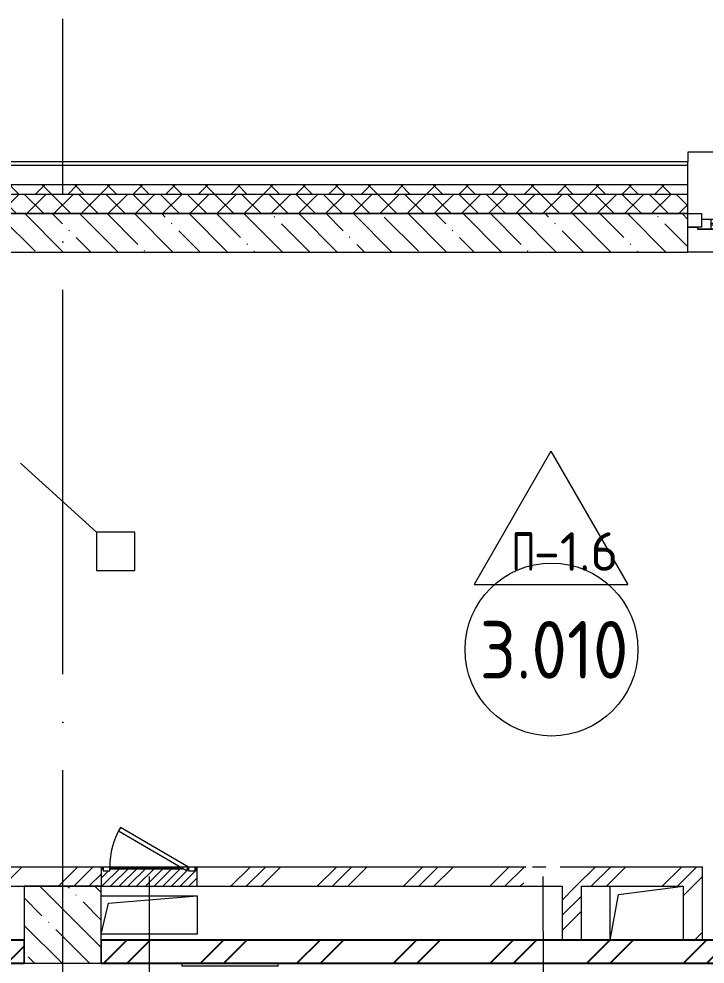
# Model space of a CAD drawing. Header units: millimetres. Extents: x -68946 to 690821, y -552984 to 293768.
# Drawn here: x 14334 to 17906, y -204571 to -199653 of the extents above; entities that cross this region are included whole.
import ezdxf

# ---------------------------------------------------------------- set-up
doc = ezdxf.new("R2010")
doc.units = ezdxf.units.MM
doc.linetypes.add('ADSK_Линия сетки', pattern=[2500, 2000, -250, 0, -250])
doc.layers.get('Defpoints').update_dxf_attribs({"color": 250})
for name, color, linetype, lineweight in [('0) блоки', 250, 'Continuous', 25), ('A-AREA-____-IDEN', 250, 'Continuous', 9), ('A-DETL-GENF-OTLN', 250, 'Continuous', 5), ('A-DOOR-____-IDEN', 250, 'Continuous', 9), ('A-DOOR-____-MCUT', 250, 'Continuous', 5), ('A-DOOR-____-OTLN', 250, 'Continuous', 5), ('A-FLOR-____-IDEN', 250, 'Continuous', 9), ('A-FLOR-____-OTLN', 250, 'Continuous', 9), ('A-GENM-____-MCUT', 250, 'Continuous', 25), ('A-GENM-____-OTLN', 250, 'Continuous', 9), ('A-GLAZ-____-MCUT', 250, 'Continuous', 9), ('A-GLAZ-____-OTLN', 250, 'Continuous', 5), ('A-WALL-____-MCUT', 250, 'Continuous', 13), ('A-WALL-____-PATT', 250, 'Continuous', 13), ('A-WALL-FNSH-MCUT', 250, 'Continuous', 13), ('I-WALL-____-OTLN', 250, 'Continuous', 9), ('S-COLS-____-MCUT', 250, 'Continuous', 25), ('S-COLS-____-OTLN', 250, 'Continuous', 9), ('S-GRID-____-OTLN', 250, 'Continuous', 9)]:
    doc.layers.add(name, color=color, linetype=linetype, lineweight=lineweight)
doc.styles.add('ISOCPEUR_1', font='isocpeur.ttf', dxfattribs={"width": 0.9, "height": 250})
doc.styles.add('ISOCPEUR_2', font='isocpeur.ttf', dxfattribs={"height": 160})
doc.styles.get("Standard").update_dxf_attribs({"font": 'ГОСТ тип А.ttf'})
doc.dimstyles.new('А3', dxfattribs={"dimtxt": 333, "dimasz": 222, "dimexe": 222, "dimexo": 111, "dimgap": 111, "dimtad": 1, "dimtoh": 1, "dimdec": 0, "dimrnd": 0.0015, "dimzin": 0, "dimdsep": 46, "dimtxsty": 'Standard', "dimblk": 'OBLIQUE', "dimcen": 0, "dimclrd": 7, "dimclre": 7, "dimclrt": 7, "dimadec": 0, "dimazin": 0, "dimtfac": 1, "dimtdec": 0, "dimtofl": 0, "dimtmove": 0, "dimatfit": 3, "dimfxl": 1, "dimtolj": 1, "dimtzin": 0, "dimarcsym": 0})
pattern_1 = [(45, (-3188.22, -259241.4), (-224.5064, 224.5064), []), (45, (-3108.85, -259241.4), (0, 449.0128), []), (45, (-3267.6, -259241.4), (0, 449.0128), [])]
pattern_2 = [(135, (-3188.22, -259241.39), (-142.5612, -142.5612), []), (135, (-3045.66, -259241.39), (-142.5612, -142.5612), [252.016, -50.403, 3.353, -47.05])]

# ---------------------------------------------------------------- blocks, each defined once
blk = doc.blocks.new('Окно_СКБ_1Ст1 - 120_Окно_СКБ_1Ст_900_ОК3л-29018700-АР1_Маркировочный план 3 этажа')
at = {"layer": 'A-GLAZ-____-MCUT'}
for p, q in [((-450, -195), (-450, -125)), ((-450, -125), (-380, -125)), ((-380, -125), (-380, -195)), ((380, -195), (380, -125)), ((380, -125), (450, -125)), ((450, -125), (450, -195)), ((-380, -195), (-450, -195)), ((-380, -195), (-400, -195)), ((-400, -195), (-400, -205)), ((380, -155), (-380, -155)), ((-380, -155), (-380, -195)), ((-330, -205), (-330, -155)), ((330, -205), (330, -155)), ((380, -195), (380, -155)), ((450, -195), (380, -195)), ((400, -195), (380, -195)), ((400, -205), (400, -195)), ((-400, -205), (400, -205)), ((400, -205), (-400, -205))]:
    blk.add_line(p, q, dxfattribs=at)
at = {"layer": 'A-GLAZ-____-MCUT', "lineweight": 5}
for p, q in [((-330, -175), (330, -175)), ((330, -185), (-330, -185))]:
    blk.add_line(p, q, dxfattribs=at)
at = {"layer": 'A-GLAZ-____-OTLN'}
for p, q in [((-450, -195), (-400, -195)), ((400, -195), (450, -195))]:
    blk.add_line(p, q, dxfattribs=at)
blk = doc.blocks.new('WNW_Отлив1 - Отлив_металлический 2-28596055-АР1_Маркировочный план 3 этажа')
at = {"layer": 'A-GLAZ-____-OTLN'}
for p, q in [((450, 320), (-450, 320)), ((-450, 320), (-450, 270)), ((450, 270), (450, 320))]:
    blk.add_line(p, q, dxfattribs=at)
blk = doc.blocks.new('HDF-EBP_BASE - HDF-EBP_BASE-28709428-АР1_Маркировочный план 3 этажа')
at = {"layer": 'A-GENM-____-OTLN', "lineweight": 5}
for p, q in [((-254.381, 0), (-254.381, -15.875)), ((247.269, -15.875), (247.269, 0)), ((247.269, -15.875), (-254.381, -15.875))]:
    blk.add_line(p, q, dxfattribs=at)
blk = doc.blocks.new('_Wn_-As_OpeningMEP_floor__Rectangular - _Wn_-As_OpeningMEP_floor__Rectangular-32466865-АР1_Маркировочный план 3 этажа')
at = {"layer": 'A-DETL-GENF-OTLN', "lineweight": 5}
for p, q in [((-146.9, 146.9), (190, 190)), ((-190, -90), (-146.9, 146.9))]:
    blk.add_line(p, q, dxfattribs=at)
blk = doc.blocks.new('_Wn_-As_OpeningMEP_floor__Rectangular - _Wn_-As_OpeningMEP_floor__Rectangular-32466869-АР1_Маркировочный план 3 этажа')
at = {"layer": 'A-DETL-GENF-OTLN', "lineweight": 5}
for p, q in [((-212.3, 112.2), (250, 150)), ((-250, -50), (-212.3, 112.2))]:
    blk.add_line(p, q, dxfattribs=at)
blk = doc.blocks.new('АР_Люк - ЛРС_ВК_500х400_наружный_NCS S 1000-N-V88-АР1_Маркировочный план 3 этажа')
at = {"layer": 'A-DOOR-____-OTLN'}
h = blk.add_hatch(dxfattribs=at)
h.set_pattern_fill('FP_54', color=256, style=0, pattern_type=2)
h.set_pattern_definition([(45, (125, 0), (-22.6274, 22.6274), [])])
h.paths.add_polyline_path([(-125, -50), (375, -50), (375, 50), (365, 50), (365, 30), (330, 30), (330, 41), (340, 43), (330, 43), (330, 50), (320, 32.7), (290, 50), (-80, 50), (-80, 30), (-115, 30), (-115, 50), (-125, 50), (-125, -50)])
h.paths.add_polyline_path([(347.6, 43), (347.3, 44.5), (340, 43)])
at = {"layer": 'A-DETL-GENF-OTLN', "lineweight": 5}
for p, q in [((375, 50), (-125, 50)), ((-125, 50), (-125, -50)), ((375, -50), (375, 50)), ((-125, -50), (375, -50))]:
    blk.add_line(p, q, dxfattribs=at)
at = {"layer": 'A-DOOR-____-MCUT', "lineweight": 5}
for p, q in [((-25.1, 255), (-35.1, 237.7)), ((330, 50), (-25.1, 255)), ((-35.1, 237.7), (320, 32.7)), ((-80, 50), (-115, 50)), ((-115, 50), (-115, 30)), ((-80, 30), (-80, 50)), ((320, 32.7), (330, 50)), ((365, 50), (330, 50)), ((330, 50), (330, 30)), ((365, 30), (365, 50)), ((-115, 30), (-80, 30)), ((330, 30), (365, 30))]:
    blk.add_line(p, q, dxfattribs=at)
blk.add_arc((330, 50), 410, 150, 180, dxfattribs=at)
at = {"layer": 'A-DOOR-____-OTLN'}
blk.add_line((330, 50), (-25.1, 255), dxfattribs=at)
blk = doc.blocks.new('ASML_АР_Отделка Люка - ВО Отделка люков_Грунтовка 0_Шпатлевка 0_Окраска 0_0-42722003-АР1_Маркировочный план 3 этажа')
at = {"layer": 'A-GENM-____-MCUT', "lineweight": 5}
for p, q in [((-240, 3), (-250, 3)), ((-250, 3), (-250, 0)), ((177.1, 3), (-205, 3)), ((205, 3), (201, 3)), ((250, 3), (240, 3)), ((250, 0), (250, 3)), ((-250, 0), (-240, 0)), ((-205, 0), (182.3, 0)), ((199.2, 0), (205, 0)), ((240, 0), (250, 0))]:
    blk.add_line(p, q, dxfattribs=at)
blk = doc.blocks.new('AAR_СКБ_Марка_Помещения_мал - Номер-28977439-АР1_Маркировочный план 3 этажа')
at = {"layer": 'A-AREA-____-IDEN'}
blk.add_circle((-0.028, 0), 3, dxfattribs=at)
blk = doc.blocks.new('AAR_СКБ_Марка_Перекрытия - Марка пола-17325028-АР1_Маркировочный план 3 этажа')
at = {"layer": 'A-FLOR-____-IDEN'}
for p, q in [((0, 6.932), (-4.002, 0)), ((0, 6.932), (4.002, 0)), ((-4.002, 0), (4.002, 0))]:
    blk.add_line(p, q, dxfattribs=at)
blk = doc.blocks.new('_Oblique')
at = {"color": 0, "linetype": 'ByBlock', "lineweight": -2}
blk.add_line((-0.5, -0.5), (0.5, 0.5), dxfattribs=at)
blk = doc.blocks.new('*D5418')
at = {"layer": '0) блоки', "color": 7, "lineweight": -2, "transparency": 16777216}
for p, q in [((10611.8, -204677.4), (10611.8, -205460.8)), ((14361.8, -204677.4), (14361.8, -205460.8)), ((10611.8, -205238.8), (14361.8, -205238.8))]:
    blk.add_line(p, q, dxfattribs=at)
at = {"layer": 'Defpoints', "color": 0, "lineweight": 30, "transparency": 16777216}
for p in [(10611.8, -204566.4), (14361.8, -204566.4), (14361.8, -205238.8)]:
    blk.add_point(p, dxfattribs=at)
at = {"layer": '0) блоки', "color": 7, "lineweight": -2, "transparency": 16777216, "xscale": 222, "yscale": 222, "zscale": 222, "rotation": 180}
blk.add_blockref('_Oblique', (10611.8, -205238.8), dxfattribs=at)
at = {"layer": '0) блоки', "color": 7, "lineweight": -2, "transparency": 16777216, "xscale": 222, "yscale": 222, "zscale": 222}
blk.add_blockref('_Oblique', (14361.8, -205238.8), dxfattribs=at)
at = {"layer": '0) блоки', "color": 7, "transparency": 16777216, "insert": (12486.8, -204961.3), "char_height": 333, "attachment_point": 5}
blk.add_mtext('\\A1;3750', dxfattribs=at)
blk = doc.blocks.new('*D5420')
at = {"layer": '0) блоки', "color": 7, "lineweight": -2, "transparency": 16777216}
for p, q in [((14761.8, -204677.4), (14761.8, -205490.8)), ((19211.8, -204687.7), (19211.8, -205490.8)), ((14761.8, -205268.8), (19211.8, -205268.8))]:
    blk.add_line(p, q, dxfattribs=at)
at = {"layer": 'Defpoints', "color": 0, "lineweight": 30, "transparency": 16777216}
for p in [(14761.8, -204566.4), (19211.8, -204576.7), (19211.8, -205268.8)]:
    blk.add_point(p, dxfattribs=at)
at = {"layer": '0) блоки', "color": 7, "lineweight": -2, "transparency": 16777216, "xscale": 222, "yscale": 222, "zscale": 222, "rotation": 180}
blk.add_blockref('_Oblique', (14761.8, -205268.8), dxfattribs=at)
at = {"layer": '0) блоки', "color": 7, "lineweight": -2, "transparency": 16777216, "xscale": 222, "yscale": 222, "zscale": 222}
blk.add_blockref('_Oblique', (19211.8, -205268.8), dxfattribs=at)
at = {"layer": '0) блоки', "color": 7, "transparency": 16777216, "insert": (16986.8, -204991.3), "char_height": 333, "attachment_point": 5}
blk.add_mtext('\\A1;4450', dxfattribs=at)

msp = doc.modelspace()

# ---------------------------------------------------------------- hatches: boundary and pattern name
at = {"layer": '0) блоки'}
h = msp.add_hatch(dxfattribs=at)
h.set_pattern_fill('FP_2', color=256, style=0, pattern_type=2)
h.set_pattern_definition([(45, (-3188.22, -259241.4), (-251.4472, 251.4472), []), (45, (-3188.22, -258860.4), (-251.4472, 251.4472), [])])
h.paths.add_polyline_path([(10621.0595, -204566.3886), (12571.7763, -204566.3886), (12571.7763, -204446.3886), (10611.8141, -204446.3886), (10611.8141, -204566.3886)])
h.paths.add_polyline_path([(19091.7763, -204566.3886), (19091.7763, -204446.3886), (14761.7544, -204446.3886), (14761.7544, -204566.3886), (19085.1811, -204566.3886)])
h.paths.add_polyline_path([(12601.7763, -204566.3886), (14361.7544, -204566.3886), (14361.7544, -204446.3886), (12571.7763, -204446.4477), (12571.7763, -204566.3886)])
at = {"layer": 'A-WALL-____-PATT', "lineweight": 15, "true_color": 0x000000}
h = msp.add_hatch(dxfattribs=at)
h.set_pattern_fill('FP_16', color=18, style=0, pattern_type=2)
h.set_pattern_definition([(135, (-3188.22, -259241.39), (-84.85281, -84.85281), []), (225, (-3188.22, -259241.39), (84.85281, -84.85281), [])])
h.paths.add_polyline_path([(59832.0058, -200566.3892), (66071.7763, -200566.3892), (66071.7763, -200516.3892), (59832.0058, -200516.3892)])
h.paths.add_polyline_path([(58281.5715, -200566.3892), (58632.0058, -200566.3892), (58632.0058, -200516.3892), (57981.7763, -200516.3892), (57981.7763, -200566.3892), (58109.3968, -200566.3892)])
h.paths.add_polyline_path([(56379.2388, -200566.3892), (57081.7763, -200566.3892), (57081.7763, -200516.3892), (49662.0053, -200516.3892), (49662.0053, -200566.3892), (54072.3616, -200566.3892)])
h.paths.add_polyline_path([(47762.0053, -200566.3892), (48412.0053, -200566.3892), (48412.0053, -200516.3892), (47762.0053, -200516.3892)])
h.paths.add_polyline_path([(46461.7544, -200566.3892), (46862.0053, -200566.3892), (46862.0053, -200516.3892), (45362.0053, -200516.3892), (45362.0053, -200566.3892), (46361.3368, -200566.3892)])
h.paths.add_polyline_path([(42537.9752, -200566.3892), (42562.0053, -200566.3892), (42562.0053, -200516.3892), (41012.0053, -200516.3892), (41012.0053, -200566.3892), (42161.7544, -200566.3892)])
h.paths.add_polyline_path([(37361.5805, -200566.3892), (38212.0053, -200566.3892), (38212.0053, -200516.3892), (36662.0053, -200516.3892), (36662.0053, -200566.3892)])
h.paths.add_polyline_path([(33310.4662, -200566.3892), (33861.7763, -200566.3892), (33861.7763, -200516.3892), (32312.0053, -200516.3892), (32312.0053, -200566.3892), (33161.7544, -200566.3892)])
h.paths.add_polyline_path([(34761.7763, -200566.3892), (35412.0053, -200566.3892), (35412.0053, -200516.3892), (34761.7763, -200516.3892)])
h.paths.add_polyline_path([(28696.7116, -200566.3892), (29512.0053, -200566.3892), (29512.0053, -200516.3892), (27961.7763, -200516.3892), (27961.7763, -200566.3892), (28636.7763, -200566.3892)])
h.paths.add_polyline_path([(23686.7763, -200566.3892), (25161.7763, -200566.3892), (25161.7763, -200516.3892), (20706.7763, -200516.3892), (20706.7763, -200566.3892), (21936.7763, -200566.3892)])
h.paths.add_polyline_path([(19456.7763, -200566.3892), (19456.7763, -200516.3892), (18716.7544, -200516.3892), (18716.7544, -200566.3892), (18892.4832, -200566.3892)])
h.paths.add_polyline_path([(11395.1321, -200566.3892), (17816.7544, -200566.3892), (17816.7544, -200516.3892), (9561.7544, -200516.3892), (9561.7544, -200566.3892), (10818.4128, -200566.3892)])
h.paths.add_polyline_path([(6661.7983, -200566.3892), (6761.7544, -200566.3892), (6761.7544, -200516.3892), (5561.7544, -200516.3892), (5561.7544, -200566.3892), (6541.7983, -200566.3892)])
h.paths.add_polyline_path([(2486.8039, -200566.3892), (4361.7544, -200566.3892), (4361.7544, -200516.3892), (-3538.2456, -200516.3892), (-3538.2456, -200566.3892), (2461.8039, -200566.3892)])
h = msp.add_hatch(dxfattribs=at)
h.set_pattern_fill('FP_17', color=18, style=0, pattern_type=2)
h.set_pattern_definition([(45, (-3188.22, -259241.39), (-70.71068, 70.71068), []), (135, (-3188.22, -259241.39), (-70.71068, -70.71068), [])])
h.paths.add_polyline_path([(17162.3253, -200666.3892), (17816.7544, -200666.3283), (17816.7544, -200566.3892), (9561.7544, -200566.3892), (9561.7544, -200666.3892), (14855.448, -200666.3892)])
h.paths.add_polyline_path([(63299.8706, -200666.3892), (66001.7763, -200666.3283), (66001.7763, -200599.7225), (66071.7763, -200566.3892), (59832.0058, -200566.3892), (59832.0058, -200666.3892), (60561.7544, -200666.3892)])
h.paths.add_polyline_path([(58632.0058, -200666.3892), (58632.0058, -200566.3892), (57981.7763, -200566.3892), (57981.7763, -200666.3892), (58109.3968, -200666.3892)])
h.paths.add_polyline_path([(50291.7763, -200666.3892), (57081.7763, -200666.3283), (57081.7763, -200566.3892), (49662.0053, -200566.3892), (49662.0053, -200666.3892)])
h.paths.add_polyline_path([(46862.0053, -200666.3892), (46862.0053, -200566.3892), (45362.0053, -200566.3892), (45362.0053, -200666.3892), (46861.7544, -200666.388)])
h.paths.add_polyline_path([(48412.0053, -200666.3892), (48412.0053, -200566.3892), (47762.0053, -200566.3892), (47762.0053, -200666.3892)])
h.paths.add_polyline_path([(42562.0053, -200666.3892), (42562.0053, -200566.3892), (41012.0053, -200566.3892), (41012.0053, -200666.3892), (42561.7544, -200666.388)])
h.paths.add_polyline_path([(37561.5805, -200666.3892), (38212.0053, -200666.3283), (38212.0053, -200566.3892), (36662.0053, -200566.3892), (36662.0053, -200666.3892), (37475.0852, -200666.3892)])
h.paths.add_polyline_path([(33861.7763, -200666.3892), (33861.7763, -200566.3892), (32312.0053, -200566.3892), (32312.0053, -200666.3892), (33310.4662, -200666.3892)])
h.paths.add_polyline_path([(35412.0053, -200666.3892), (35412.0053, -200566.3892), (34761.7763, -200566.3892), (34761.7763, -200666.3892)])
h.paths.add_polyline_path([(29446.7763, -200666.3892), (29512.0053, -200666.3283), (29512.0053, -200566.3892), (27961.7763, -200566.3892), (27961.7763, -200666.3892), (28696.7116, -200666.3892)])
h.paths.add_polyline_path([(23886.7763, -200666.3892), (25161.7763, -200666.3283), (25161.7763, -200566.3892), (20706.7763, -200566.3892), (20706.7763, -200666.3892), (23886.7577, -200666.3886)])
h.paths.add_polyline_path([(18716.7544, -200666.3892), (19456.7763, -200666.3283), (19456.7763, -200566.3892), (18716.7544, -200566.3892), (18716.7544, -200666.3283)])
h.paths.add_polyline_path([(6761.7544, -200666.3892), (6761.7544, -200566.3892), (5561.7544, -200566.3892), (5561.7544, -200666.3892), (6661.7983, -200666.3892)])
h.paths.add_polyline_path([(2461.8039, -200666.3892), (4361.7544, -200666.3892), (4361.7544, -200566.3892), (-3488.2456, -200566.3892), (-3488.2456, -200666.3892), (-1292.6929, -200666.3892)])
h = msp.add_hatch(dxfattribs=at)
h.set_pattern_fill('FP_24', color=18, style=0, pattern_type=2)
h.set_pattern_definition(pattern_2)
h.paths.add_polyline_path([(18805.3409, -200866.3892), (19456.7763, -200866.2161), (19456.7763, -200666.3892), (18716.7544, -200666.3892), (18716.7566, -200866.3886)])
h.paths.add_polyline_path([(12427.8937, -200866.3892), (17816.7544, -200866.1492), (17816.7544, -200666.3892), (10611.7763, -200666.3892), (10611.7763, -200866.3886), (11971.8514, -200866.3892)])
h = msp.add_hatch(dxfattribs=at)
h.set_pattern_fill('FP_9', color=18, style=0, pattern_type=2)
h.set_pattern_definition(pattern_1)
h.paths.add_polyline_path([(17739.0446, -204166.3886), (17891.7763, -204166.3886), (17891.7763, -204066.3886), (17161.7763, -204066.3886), (17162.3253, -204166.3886), (17411.7763, -204166.3886)])
h.paths.add_polyline_path([(13051.8127, -204166.3886), (14761.776, -204166.3886), (14761.776, -204066.3886), (12731.8153, -204066.3886), (12731.8153, -204166.3886), (13031.7763, -204166.3886)])
h.paths.add_polyline_path([(16961.7763, -204166.3886), (16961.7763, -204066.3886), (15261.7763, -204066.3886), (15261.7763, -204166.3886), (16008.8867, -204166.3886)])
h = msp.add_hatch(dxfattribs=at)
h.set_pattern_fill('FP_9', color=18, style=0, pattern_type=2)
h.set_pattern_definition(pattern_1)
h.paths.add_polyline_path([(17161.7763, -204446.3886), (17261.7763, -204446.3886), (17261.7763, -204166.3886), (17161.7763, -204166.3886), (17161.7763, -204442.9001)])
h = msp.add_hatch(dxfattribs=at)
h.set_pattern_fill('FP_9', color=18, style=0, pattern_type=2)
h.set_pattern_definition(pattern_1)
h.paths.add_polyline_path([(17891.7763, -204446.3886), (17891.7763, -204166.3886), (17791.7763, -204166.3886), (17791.7763, -204446.3886)])
at = {"layer": 'S-COLS-____-OTLN', "lineweight": 5, "true_color": 0x000000}
h = msp.add_hatch(dxfattribs=at)
h.set_pattern_fill('FP_24', color=18, style=0, pattern_type=2)
h.set_pattern_definition(pattern_2)
h.paths.add_polyline_path([(14761.7544, -204566.3886), (14761.0681, -204166.3886), (14361.7544, -204166.4477), (14361.7544, -204566.3886), (14605.9305, -204566.3886)])

# ---------------------------------------------------------------- linework, layer by layer
at = {"layer": '0) блоки'}
for p, q in [((14361.7544, -204446.3886), (12601.7763, -204446.3886)), ((18788.7763, -204446.3886), (14761.7544, -204446.3886)), ((10611.7763, -204566.3886), (14361.7544, -204566.3886)), ((14761.7544, -204566.3886), (19211.7763, -204566.3886))]:
    msp.add_line(p, q, dxfattribs=at)
at = {"layer": 'A-DOOR-____-IDEN', "color": 18, "true_color": 0x000000}
for p, q in [((15011.7763, -204116.3886), (15011.7763, -205106.3886)), ((17061.7763, -204116.3886), (17064.2951, -205111.8651))]:
    msp.add_line(p, q, dxfattribs=at)
at = {"layer": 'A-FLOR-____-OTLN', "color": 18, "true_color": 0x000000}
msp.add_line((14737.8153, -202324.1282), (14341.5263, -201964.4322), dxfattribs=at)
at = {"layer": 'A-FLOR-____-OTLN', "color": 18, "lineweight": 5, "true_color": 0x000000}
for p, q in [((14737.8153, -202324.1282), (14737.8153, -202524.1282)), ((14937.8153, -202324.1282), (14737.8153, -202324.1282)), ((14937.8153, -202524.1282), (14937.8153, -202324.1282)), ((14737.8153, -202524.1282), (14937.8153, -202524.1282)), ((17411.7763, -204446.3886), (17411.7763, -204166.3886)), ((14761.776, -204216.388), (15261.7763, -204216.388)), ((15261.7763, -204216.388), (15261.7763, -204416.388)), ((15261.7763, -204416.388), (14761.776, -204416.388))]:
    msp.add_line(p, q, dxfattribs=at)
at = {"layer": 'A-WALL-____-MCUT', "color": 18, "lineweight": 15, "true_color": 0x000000}
for p, q in [((17816.7544, -200416.3892), (9561.7544, -200416.3892)), ((17816.7544, -200516.3892), (9561.7544, -200516.3892)), ((17816.7544, -200666.3892), (17816.7544, -200516.3892)), ((17816.7544, -200566.3892), (9561.7544, -200566.3892)), ((17816.7544, -200666.3892), (10411.7763, -200666.3892)), ((10611.7763, -200666.3892), (17816.7544, -200666.3892)), ((17816.7544, -200866.3892), (17816.7544, -200666.3892)), ((10611.7763, -200866.3892), (17816.7544, -200866.3892)), ((14771.7763, -204066.3886), (13131.7763, -204066.3886)), ((15176.7763, -204066.3886), (14806.7763, -204066.3886)), ((16971.7763, -204066.3886), (15251.7763, -204066.3886)), ((17076.7763, -204066.3886), (17006.7763, -204066.3886)), ((17161.7763, -204066.3886), (17151.7763, -204066.3886)), ((17891.7763, -204066.3886), (17162.3253, -204066.3886)), ((17891.7763, -204446.3886), (17891.7763, -204066.3886)), ((12731.8153, -204166.3886), (17161.7763, -204166.3886)), ((17161.7763, -204166.3886), (17161.7763, -204446.3886)), ((17261.7763, -204166.3886), (17791.7763, -204166.3886)), ((17261.7763, -204446.3886), (17261.7763, -204166.3886)), ((17791.7763, -204166.3886), (17791.7763, -204446.3886)), ((14361.7544, -204566.3886), (14361.7544, -204446.3886)), ((14761.7544, -204446.3886), (14761.7544, -204566.3886))]:
    msp.add_line(p, q, dxfattribs=at)
at = {"layer": 'A-WALL-FNSH-MCUT', "lineweight": 15}
for p, q in [((17816.7544, -200396.3892), (9561.7544, -200396.3892)), ((17816.7544, -200516.3892), (17816.7544, -200396.3892))]:
    msp.add_line(p, q, dxfattribs=at)
at = {"layer": 'I-WALL-____-OTLN', "color": 18, "lineweight": 15, "true_color": 0x000000}
msp.add_line((18716.7544, -200866.3892), (17816.7544, -200866.3892), dxfattribs=at)
at = {"layer": 'S-COLS-____-MCUT', "color": 18, "lineweight": 5, "true_color": 0x000000}
for p, q in [((14761.7544, -204166.3886), (14361.7544, -204166.3886)), ((14361.7544, -204166.3886), (14361.7544, -204446.3886)), ((14761.7544, -204446.3886), (14761.7544, -204166.3886)), ((14361.7544, -204566.3886), (14761.7544, -204566.3886))]:
    msp.add_line(p, q, dxfattribs=at)
at = {"layer": 'S-COLS-____-OTLN', "color": 18, "lineweight": 5, "true_color": 0x000000}
for p, q in [((14361.7544, -204446.3886), (14361.7544, -204566.3886)), ((14761.7544, -204566.3886), (14761.7544, -204446.3886))]:
    msp.add_line(p, q, dxfattribs=at)
at = {"layer": 'S-GRID-____-OTLN', "color": 18, "linetype": 'ADSK_Линия сетки', "true_color": 0x000000}
for p, q in [((14561.7763, -220563.733), (14561.7763, -199653.1503)), ((-6757.7749, -200866.3886), (70471.963, -200866.3886)), ((-6757.7749, -204566.3886), (70471.963, -204566.3886))]:
    msp.add_line(p, q, dxfattribs=at)

# ---------------------------------------------------------------- block references
at = {"layer": 'A-AREA-____-IDEN', "color": 18, "true_color": 0x000000, "xscale": 150, "yscale": 150, "zscale": 150}
msp.add_blockref('AAR_СКБ_Марка_Помещения_мал - Номер-28977439-АР1_Маркировочный план 3 этажа', (17110.4735, -202934.7916), dxfattribs=at)
at = {"layer": 'A-DOOR-____-OTLN', "color": 18, "true_color": 0x000000}
msp.add_blockref('АР_Люк - ЛРС_ВК_500х400_наружный_NCS S 1000-N-V88-АР1_Маркировочный план 3 этажа', (14886.7763, -204116.3886), dxfattribs=at)
at = {"layer": 'A-FLOR-____-IDEN', "color": 18, "true_color": 0x000000, "xscale": 99.99999999999993, "yscale": 99.99999999999993, "zscale": 99.99999999999993}
msp.add_blockref('AAR_СКБ_Марка_Перекрытия - Марка пола-17325028-АР1_Маркировочный план 3 этажа', (17103.3026, -202596.0927), dxfattribs=at)
at = {"layer": 'A-GENM-____-OTLN', "color": 18, "lineweight": 5, "true_color": 0x000000}
for name, p in [('ASML_АР_Отделка Люка - ВО Отделка люков_Грунтовка 0_Шпатлевка 0_Окраска 0_0-42722003-АР1_Маркировочный план 3 этажа', (15011.7763, -204076.3886)), ('HDF-EBP_BASE - HDF-EBP_BASE-28709428-АР1_Маркировочный план 3 этажа', (15436.7763, -204566.3886))]:
    msp.add_blockref(name, p, dxfattribs=at)
at = {"layer": 'A-GLAZ-____-OTLN', "color": 18, "true_color": 0x000000}
for name, p in [('WNW_Отлив1 - Отлив_металлический 2-28596055-АР1_Маркировочный план 3 этажа', (18266.7544, -200666.3892)), ('Окно_СКБ_1Ст1 - 120_Окно_СКБ_1Ст_900_ОК3л-29018700-АР1_Маркировочный план 3 этажа', (18266.7544, -200541.3892)), ('_Wn_-As_OpeningMEP_floor__Rectangular - _Wn_-As_OpeningMEP_floor__Rectangular-32466865-АР1_Маркировочный план 3 этажа', (17601.7763, -204356.3886)), ('_Wn_-As_OpeningMEP_floor__Rectangular - _Wn_-As_OpeningMEP_floor__Rectangular-32466869-АР1_Маркировочный план 3 этажа', (15011.7762, -204366.388))]:
    msp.add_blockref(name, p, dxfattribs=at)

# ---------------------------------------------------------------- texts
at = {"layer": 'A-AREA-____-IDEN', "color": 18, "true_color": 0x000000, "insert": (16732.1343, -202786.1318), "char_height": 300, "width": 609.2825, "attachment_point": 1, "style": 'ISOCPEUR_1'}
msp.add_mtext('3.010', dxfattribs=at)
at = {"layer": 'A-FLOR-____-IDEN', "color": 18, "true_color": 0x000000, "char_height": 200, "attachment_point": 1, "style": 'ISOCPEUR_2'}
for s, insert, width in [('\\fISOCPEUR|b0|i0|c204|p34|;\\W.7;П', (16898.0677, -202324.7069), 140.295312), ('-1.6', (17013.8229, -202324.7069), 381.60325)]:
    msp.add_mtext(s, dxfattribs=dict(at, insert=insert, width=width))

# ---------------------------------------------------------------- dimensions: what is measured, and where the dimension line sits
at = {"layer": '0) блоки'}
for base, p1, p2, picture, middle in [((14361.7544, -205238.796), (10611.8141, -204566.3886), (14361.7544, -204566.3886), '*D5418', (12486.7843, -204961.296)), ((19211.7523, -205268.7679), (14761.7544, -204566.3886), (19211.7523, -204576.7224), '*D5420', (16986.7534, -204991.2679))]:
    dim = msp.add_linear_dim(base=base, p1=p1, p2=p2, dimstyle='А3', dxfattribs=at)
    dim.commit()
    dim.dimension.update_dxf_attribs({"geometry": picture, "text_midpoint": middle})

doc.saveas('drawing.dxf')
